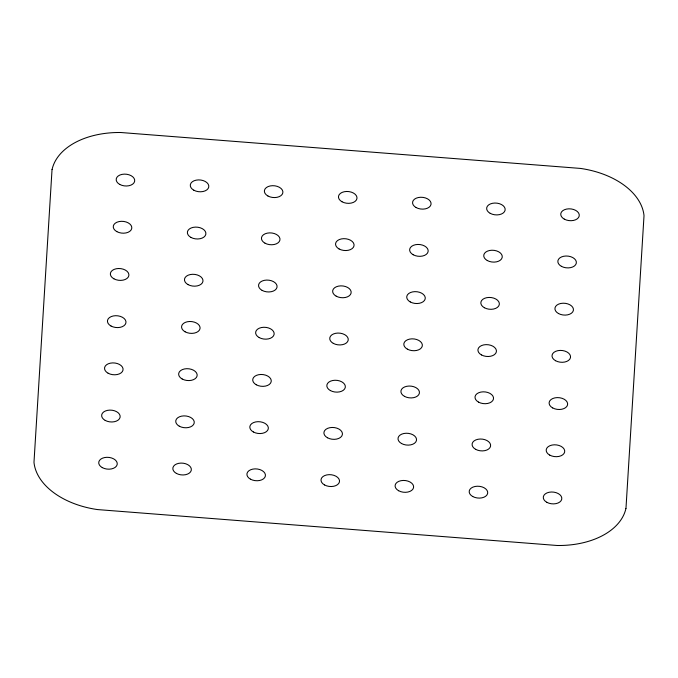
<?xml version="1.0" encoding="UTF-8"?>
<svg xmlns="http://www.w3.org/2000/svg" width="678" height="678" viewBox="0 0 678 678"><rect width="100%" height="100%" fill="white"/><g stroke="black" fill="none" stroke-linecap="round" stroke-linejoin="round"><path stroke-width="1.02" d="M52.037 169.475L33.985 462.311A74.199 47.197 5.1 0 0 97.53 509.576L557.231 545.493A74.199 47.197 5.1 0 0 625.921 508.517M625.964 508.525L644.015 215.689A74.199 47.197 5.1 0 0 580.47 168.424L120.769 132.507A74.199 47.197 5.1 0 0 52.087 169.483M564.282 219.121A9.297 5.916 5.1 0 0 579.19 216.087A9.297 5.916 5.1 0 0 566.554 209.078A9.297 5.916 5.1 0 0 564.282 219.121M490.194 213.333A9.289 5.907 5.1 0 0 505.085 210.299A9.289 5.907 5.1 0 0 492.457 203.298A9.289 5.907 5.1 0 0 490.194 213.333M416.106 207.553A9.289 5.907 5.1 0 0 430.996 204.519A9.289 5.907 5.1 0 0 418.368 197.518A9.289 5.907 5.1 0 0 416.106 207.553M342.009 201.764A9.289 5.907 5.1 0 0 356.908 198.73A9.289 5.907 5.1 0 0 344.271 191.73A9.289 5.907 5.1 0 0 342.009 201.764M267.912 195.984A9.289 5.907 5.1 0 0 282.811 192.95A9.289 5.907 5.1 0 0 270.183 185.95A9.289 5.907 5.1 0 0 267.912 195.984M193.823 190.204A9.297 5.916 5.1 0 0 208.731 187.162A9.297 5.916 5.1 0 0 196.086 180.162A9.297 5.916 5.1 0 0 193.823 190.204M119.726 184.416A9.289 5.907 5.1 0 0 134.625 181.382A9.289 5.907 5.1 0 0 121.998 174.382A9.289 5.907 5.1 0 0 119.726 184.416M561.376 266.318A9.297 5.916 5.1 0 0 576.283 263.284A9.297 5.916 5.1 0 0 563.638 256.276A9.297 5.916 5.1 0 0 561.376 266.318M487.279 260.53A9.289 5.907 5.1 0 0 502.178 257.496A9.289 5.907 5.1 0 0 489.55 250.496A9.289 5.907 5.1 0 0 487.279 260.53M413.19 254.75A9.289 5.907 5.1 0 0 428.089 251.716A9.289 5.907 5.1 0 0 415.461 244.707A9.289 5.907 5.1 0 0 413.19 254.75M339.093 248.962A9.289 5.907 5.1 0 0 353.992 245.928A9.289 5.907 5.1 0 0 341.365 238.927A9.289 5.907 5.1 0 0 339.093 248.962M265.005 243.182A9.289 5.907 5.1 0 0 279.904 240.148A9.289 5.907 5.1 0 0 267.268 233.139A9.289 5.907 5.1 0 0 265.005 243.182M190.908 237.402A9.297 5.916 5.1 0 0 205.815 234.359A9.297 5.916 5.1 0 0 193.179 227.359A9.297 5.916 5.1 0 0 190.908 237.402M116.819 231.613A9.289 5.907 5.1 0 0 131.718 228.579A9.289 5.907 5.1 0 0 119.082 221.57A9.289 5.907 5.1 0 0 116.819 231.613M558.46 313.516A9.297 5.916 5.1 0 0 573.368 310.482A9.297 5.916 5.1 0 0 560.731 303.473A9.297 5.916 5.1 0 0 558.46 313.516M484.372 307.727A9.289 5.907 5.1 0 0 499.271 304.693A9.289 5.907 5.1 0 0 486.635 297.693A9.289 5.907 5.1 0 0 484.372 307.727M410.283 301.947A9.289 5.907 5.1 0 0 425.182 298.905A9.289 5.907 5.1 0 0 412.546 291.904A9.289 5.907 5.1 0 0 410.283 301.947M336.186 296.159A9.289 5.907 5.1 0 0 351.085 293.125A9.289 5.907 5.1 0 0 338.449 286.124A9.289 5.907 5.1 0 0 336.186 296.159M262.098 290.379A9.289 5.907 5.1 0 0 276.997 287.336A9.289 5.907 5.1 0 0 264.361 280.336A9.289 5.907 5.1 0 0 262.098 290.379M188.001 284.591A9.297 5.916 5.1 0 0 202.908 281.556A9.297 5.916 5.1 0 0 190.272 274.548A9.297 5.916 5.1 0 0 188.001 284.591M113.912 278.811A9.289 5.907 5.1 0 0 128.812 275.768A9.289 5.907 5.1 0 0 116.175 268.768A9.289 5.907 5.1 0 0 113.912 278.811M555.553 360.713A9.297 5.916 5.1 0 0 570.461 357.679A9.297 5.916 5.1 0 0 557.825 350.67A9.297 5.916 5.1 0 0 555.553 360.713M481.465 354.925A9.289 5.907 5.1 0 0 496.355 351.89A9.289 5.907 5.1 0 0 483.728 344.89A9.289 5.907 5.1 0 0 481.465 354.925M407.368 349.145A9.289 5.907 5.1 0 0 422.267 346.111A9.289 5.907 5.1 0 0 409.639 339.102A9.289 5.907 5.1 0 0 407.368 349.145M333.279 343.356A9.289 5.907 5.1 0 0 348.17 340.322A9.289 5.907 5.1 0 0 335.542 333.322A9.289 5.907 5.1 0 0 333.279 343.356M259.182 337.576A9.289 5.907 5.1 0 0 274.082 334.542A9.289 5.907 5.1 0 0 261.454 327.533A9.289 5.907 5.1 0 0 259.182 337.576M185.094 331.796A9.297 5.916 5.1 0 0 200.002 328.754A9.297 5.916 5.1 0 0 187.357 321.753A9.297 5.916 5.1 0 0 185.094 331.796M110.997 326.008A9.289 5.907 5.1 0 0 125.896 322.974A9.289 5.907 5.1 0 0 113.268 315.965A9.289 5.907 5.1 0 0 110.997 326.008M552.646 407.91A9.297 5.916 5.1 0 0 567.554 404.876A9.297 5.916 5.1 0 0 554.909 397.867A9.297 5.916 5.1 0 0 552.646 407.91M478.549 402.122A9.289 5.907 5.1 0 0 493.448 399.088A9.289 5.907 5.1 0 0 480.821 392.087A9.289 5.907 5.1 0 0 478.549 402.122M404.461 396.342A9.289 5.907 5.1 0 0 419.36 393.308A9.289 5.907 5.1 0 0 406.732 386.299A9.289 5.907 5.1 0 0 404.461 396.342M330.364 390.553A9.289 5.907 5.1 0 0 345.263 387.519A9.289 5.907 5.1 0 0 332.635 380.519A9.289 5.907 5.1 0 0 330.364 390.553M256.276 384.773A9.289 5.907 5.1 0 0 271.175 381.739A9.289 5.907 5.1 0 0 258.538 374.731A9.289 5.907 5.1 0 0 256.276 384.773M182.179 378.994A9.297 5.916 5.1 0 0 197.086 375.951A9.297 5.916 5.1 0 0 184.45 368.951A9.297 5.916 5.1 0 0 182.179 378.994M108.09 373.205A9.289 5.907 5.1 0 0 122.989 370.171A9.289 5.907 5.1 0 0 110.353 363.162A9.289 5.907 5.1 0 0 108.09 373.205M549.731 455.108A9.297 5.916 5.1 0 0 564.638 452.073A9.297 5.916 5.1 0 0 552.002 445.065A9.297 5.916 5.1 0 0 549.731 455.108M475.642 449.328A9.289 5.907 5.1 0 0 490.541 446.285A9.289 5.907 5.1 0 0 477.905 439.285A9.289 5.907 5.1 0 0 475.642 449.328M401.554 443.539A9.289 5.907 5.1 0 0 416.453 440.505A9.289 5.907 5.1 0 0 403.817 433.505A9.289 5.907 5.1 0 0 401.554 443.539M327.457 437.759A9.289 5.907 5.1 0 0 342.356 434.717A9.289 5.907 5.1 0 0 329.72 427.716A9.289 5.907 5.1 0 0 327.457 437.759M253.36 431.971A9.289 5.907 5.1 0 0 268.259 428.937A9.289 5.907 5.1 0 0 255.631 421.936A9.289 5.907 5.1 0 0 253.36 431.971M179.272 426.191A9.297 5.916 5.1 0 0 194.179 423.157A9.297 5.916 5.1 0 0 181.543 416.148A9.297 5.916 5.1 0 0 179.272 426.191M105.183 420.402A9.289 5.907 5.1 0 0 120.074 417.368A9.289 5.907 5.1 0 0 107.446 410.368A9.289 5.907 5.1 0 0 105.183 420.402M546.824 502.305A9.297 5.916 5.1 0 0 561.731 499.271A9.297 5.916 5.1 0 0 549.095 492.262A9.297 5.916 5.1 0 0 546.824 502.305M472.727 496.516A9.289 5.907 5.1 0 0 487.626 493.482A9.289 5.907 5.1 0 0 474.998 486.482A9.289 5.907 5.1 0 0 472.727 496.516M398.639 490.736A9.289 5.907 5.1 0 0 413.538 487.702A9.289 5.907 5.1 0 0 400.91 480.702A9.289 5.907 5.1 0 0 398.639 490.736M324.542 484.948A9.289 5.907 5.1 0 0 339.441 481.914A9.289 5.907 5.1 0 0 326.813 474.914A9.289 5.907 5.1 0 0 324.542 484.948M250.453 479.168A9.289 5.907 5.1 0 0 265.352 476.134A9.289 5.907 5.1 0 0 252.725 469.134A9.289 5.907 5.1 0 0 250.453 479.168M176.365 473.388A9.297 5.916 5.1 0 0 191.264 470.346A9.297 5.916 5.1 0 0 178.628 463.345A9.297 5.916 5.1 0 0 176.365 473.388M102.268 467.6A9.289 5.907 5.1 0 0 117.167 464.566A9.289 5.907 5.1 0 0 104.539 457.565A9.289 5.907 5.1 0 0 102.268 467.6"/></g></svg>
